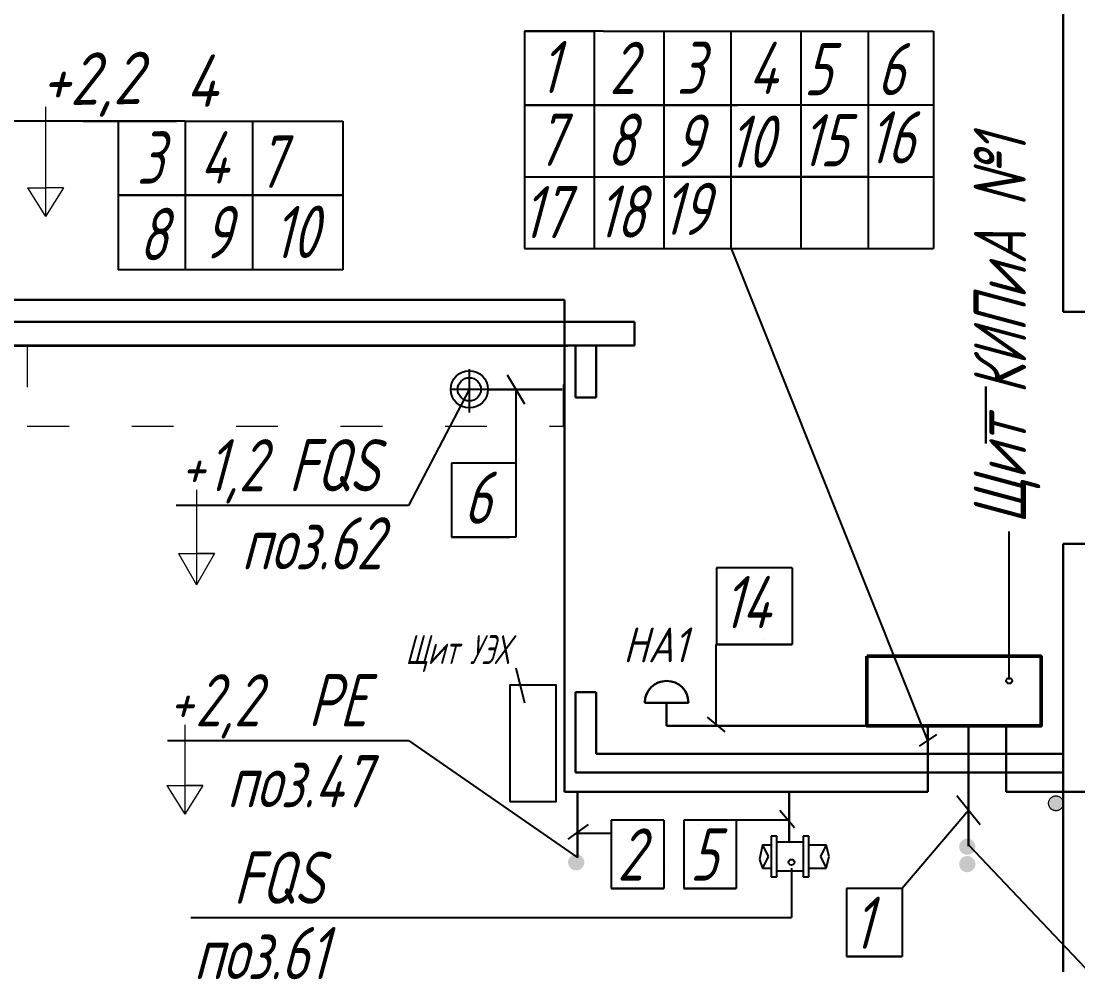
# Model space of a CAD drawing. Header units: millimetres. Extents: x 409 to 1826, y -2285 to 789.
# Drawn here: x 647.1 to 738.2, y 528.2 to 609.5 of the extents above; entities that cross this region are included whole.
import ezdxf

# ---------------------------------------------------------------- set-up
doc = ezdxf.new("R2010")
doc.units = ezdxf.units.MM
doc.linetypes.add('ACAD_ISO03W100', pattern=[30, 12, -18])
doc.linetypes.add('CENTER2', pattern=[28.575, 19.05, -3.175, 3.175, -3.175])
for name, color, linetype, lineweight in [('1-основная-050 ж', 2, 'Continuous', 50), ('5-штриховая-04', 3, 'ACAD_ISO03W100', 18), ('6-осевая-1', 1, 'CENTER2', 18), ('7-тонкая-текст.-02', 4, 'Continuous', 30), ('7-тонкая.текст-02', 4, 'Continuous', 30), ('_0', 7, 'Continuous', 0), ('АР_Стены наружные', 7, 'Continuous', 30)]:
    doc.layers.add(name, color=color, linetype=linetype, lineweight=lineweight)
doc.styles.add('GOST тип А', font='GOST_A.TTF', dxfattribs={"oblique": 15})
doc.styles.get("Standard").update_dxf_attribs({"font": 'GOST_A.TTF', "oblique": 15})

msp = doc.modelspace()

# ---------------------------------------------------------------- hatches: boundary and pattern name
for points in [[(729.346, 538.338, -1), (727.946, 538.338, -1)], [(695.658, 536.996, -1), (694.258, 536.996, -1)], [(729.346, 536.838, -1), (727.946, 536.838, -1)]]:
    msp.add_hatch(color=7).paths.add_polyline_path(points)
at = {"layer": '6-осевая-1', "ltscale": 0.5}
h = msp.add_hatch(color=7, dxfattribs=at)
h.dxf.hatch_style = 1
h.paths.add_polyline_path([(736.283, 542.714, 0.414214), (735.646, 542.077), (736.283, 542.077)])
h.paths.add_polyline_path([(736.283, 542.714), (736.283, 542.077), (736.921, 542.077, 0.414214)])
h.paths.add_polyline_path([(736.921, 542.077), (735.646, 542.077, 1)])

# ---------------------------------------------------------------- linework, layer by layer
for p, q in [((696.533, 608.606), (690.5, 608.606)), ((690.5, 608.606), (690.5, 589.898)), ((696.5, 608.606), (696.5, 589.898)), ((697.283, 608.606), (703.066, 608.606)), ((703.066, 608.606), (720.099, 608.606)), ((720.099, 608.606), (725.75, 608.606)), ((725.75, 608.606), (725.75, 589.898)), ((690.5, 602.223), (697.283, 602.223)), ((696.533, 602.223), (690.5, 602.223)), ((697.283, 602.223), (703.066, 602.223)), ((702.316, 602.223), (697.283, 602.223)), ((703.066, 602.223), (708.849, 602.223)), ((708.099, 602.223), (703.066, 602.223)), ((660.533, 600.856), (652.5, 600.856)), ((661.283, 600.856), (667.066, 600.856)), ((667.066, 600.856), (674.849, 600.856)), ((690.5, 596.061), (725.75, 596.061)), ((655.5, 594.473), (661.283, 594.473)), ((660.533, 594.473), (655.5, 594.473)), ((661.283, 594.473), (667.066, 594.473)), ((666.316, 594.473), (661.283, 594.473)), ((667.066, 594.473), (674.849, 594.473)), ((674.099, 594.473), (667.066, 594.473)), ((690.5, 589.898), (725.75, 589.898)), ((725.25, 547.5), (708.341, 589.898)), ((541.5, 581.5), (694.25, 581.5)), ((685.75, 579.5), (685.75, 575.75)), ((689, 579), (690.5, 576.5)), ((685.75, 577.75), (680.5, 567.75)), ((688, 577.75), (684.25, 577.75)), ((685.75, 577.75), (685.75, 577.75)), ((685.75, 577.75), (685.75, 577.75)), ((685.75, 577.75), (685.75, 577.75)), ((689.75, 577.75), (689.75, 571.383)), ((680.5, 567.75), (660.5, 567.75)), ((732.25, 552.75), (732.25, 565.5)), ((689.25, 565), (684.217, 565)), ((707, 555.75), (707, 548.75)), ((713.566, 555.75), (707.033, 555.75)), ((720, 554.75), (720, 548.75)), ((720, 554.75), (720, 548.75)), ((689.75, 553.75), (690.5, 550.75)), ((706.25, 549.5), (707.75, 548.25)), ((720, 548.75), (735, 548.75)), ((726, 548), (724.5, 547)), ((659.75, 547.5), (680.5, 547.5)), ((680.5, 547.5), (695.062, 537.407)), ((727.75, 542.75), (729.75, 540.25)), ((728.75, 539), (728.75, 542.25)), ((712.5, 541.5), (713.75, 540)), ((723, 534.75), (728.75, 541.5)), ((696, 540.25), (694.25, 539)), ((695.062, 539.5), (698, 539.5)), ((711.75, 539.25), (711.75, 535.75)), ((712.25, 539.25), (711.75, 539.25)), ((712.25, 535.75), (712.25, 539.25)), ((714.5, 539.25), (714.5, 535.75)), ((715, 539.25), (714.5, 539.25)), ((715, 535.75), (715, 539.25)), ((710.995, 538.5), (710.75, 537.25)), ((710.995, 538.5), (711.25, 538.5)), ((710.995, 538.5), (711.5, 537.5)), ((711.25, 538.5), (711.75, 538.5)), ((712.25, 538.75), (714.5, 538.75)), ((715, 538.5), (715.75, 538.5)), ((715.75, 538.5), (715.75, 538.5)), ((715.75, 538.5), (716.5, 538.5)), ((716.5, 538.5), (716, 537.5)), ((716.75, 537.5), (716.5, 538.5)), ((728.75, 538.5), (750.75, 515.25)), ((710.75, 537.25), (710.995, 536.5)), ((711.5, 537.5), (710.995, 536.5)), ((716, 537.5), (716.5, 536.5)), ((716.5, 536.5), (716.75, 537.5)), ((710.995, 536.5), (711.25, 536.5)), ((711.25, 536.5), (711.75, 536.5)), ((712.25, 536.25), (714.5, 536.25)), ((713.5, 536.5), (713.496, 534.75)), ((713.5, 536.5), (713.5, 532.25)), ((715, 536.5), (715.75, 536.5)), ((715.75, 536.5), (716.5, 536.5)), ((711.75, 535.75), (712.25, 535.75)), ((714.5, 535.75), (715, 535.75)), ((702.5, 534.75), (697.967, 534.75)), ((708.75, 534.75), (704.217, 534.75)), ((661.75, 532.25), (713.5, 532.25)), ((723.033, 528.867), (718.25, 528.867))]:
    msp.add_line(p, q)
at = {"ltscale": 0.8}
for p, q in [((690.5, 608.606), (690.5, 608.606)), ((690.5, 608.606), (696.533, 608.606)), ((696.533, 608.606), (690.5, 608.606)), ((690.5, 608.606), (696.533, 608.606)), ((690.5, 608.606), (696.533, 608.606)), ((697.283, 608.606), (690.5, 608.606)), ((690.5, 608.606), (690.5, 608.606)), ((690.5, 608.606), (690.5, 608.606)), ((690.5, 608.385), (690.5, 608.385)), ((696.533, 608.606), (696.533, 608.606)), ((696.533, 608.606), (696.533, 608.606)), ((696.533, 608.606), (696.533, 608.606)), ((696.533, 608.606), (696.533, 608.606)), ((696.533, 608.606), (696.533, 608.606)), ((696.533, 608.385), (696.533, 608.385)), ((702.5, 608.606), (702.5, 597.061)), ((702.5, 608.606), (702.5, 597.061)), ((702.5, 608.606), (702.5, 597.061)), ((708.283, 608.606), (708.283, 597.061)), ((708.283, 608.606), (708.283, 597.061)), ((714.316, 608.606), (714.316, 597.061)), ((714.316, 608.606), (714.316, 597.061)), ((714.316, 608.606), (714.316, 597.061)), ((720.099, 608.606), (720.099, 597.061)), ((700.75, 606.251), (700.75, 606.251)), ((706.533, 606.251), (706.533, 606.251)), ((690.5, 602.223), (690.5, 602.223)), ((690.5, 602.223), (696.533, 602.223)), ((696.533, 602.223), (690.5, 602.223)), ((690.5, 602.223), (696.533, 602.223)), ((690.5, 602.223), (696.533, 602.223)), ((696.533, 602.223), (690.5, 602.223)), ((690.5, 602.223), (690.5, 602.223)), ((690.5, 602.223), (690.5, 602.223)), ((697.283, 602.223), (690.5, 602.223)), ((690.5, 602.003), (690.5, 602.003)), ((690.5, 602.003), (690.5, 602.003)), ((690.5, 602.003), (690.5, 602.003)), ((690.5, 602.003), (690.5, 602.003)), ((690.5, 602.003), (690.5, 602.003)), ((690.5, 602.003), (690.5, 602.003)), ((690.5, 602.003), (690.5, 602.003)), ((690.5, 602.003), (690.5, 602.003)), ((690.5, 602.003), (690.5, 602.003)), ((690.5, 602.003), (690.5, 602.003)), ((696.533, 602.223), (696.533, 602.223)), ((696.533, 602.223), (696.533, 602.223)), ((696.533, 602.223), (696.533, 602.223)), ((696.533, 602.223), (696.533, 602.223)), ((696.533, 602.223), (696.533, 602.223)), ((696.533, 602.003), (696.533, 602.003)), ((696.533, 602.003), (696.533, 602.003)), ((696.533, 602.003), (696.533, 602.003)), ((696.533, 602.003), (696.533, 602.003)), ((697.283, 602.223), (697.283, 602.223)), ((697.283, 602.223), (702.316, 602.223)), ((702.316, 602.223), (697.283, 602.223)), ((697.283, 602.223), (702.316, 602.223)), ((697.283, 602.223), (702.316, 602.223)), ((702.316, 602.223), (697.283, 602.223)), ((697.283, 602.223), (697.283, 602.223)), ((697.283, 602.223), (697.283, 602.223)), ((703.066, 602.223), (697.283, 602.223)), ((697.283, 602.003), (697.283, 602.003)), ((697.283, 602.003), (697.283, 602.003)), ((697.283, 602.003), (697.283, 602.003)), ((697.283, 602.003), (697.283, 602.003)), ((697.283, 602.003), (697.283, 602.003)), ((697.283, 602.003), (697.283, 602.003)), ((697.283, 602.003), (697.283, 602.003)), ((697.283, 602.003), (697.283, 602.003)), ((697.283, 602.003), (697.283, 602.003)), ((697.283, 602.003), (697.283, 602.003)), ((697.283, 602.003), (697.283, 602.003)), ((697.283, 602.003), (697.283, 602.003)), ((702.316, 602.223), (702.316, 602.223)), ((702.316, 602.223), (702.316, 602.223)), ((702.316, 602.223), (702.316, 602.223)), ((702.316, 602.223), (702.316, 602.223)), ((702.316, 602.223), (702.316, 602.223)), ((702.316, 602.003), (702.316, 602.003)), ((702.316, 602.003), (702.316, 602.003)), ((702.316, 602.003), (702.316, 602.003)), ((702.316, 602.003), (702.316, 602.003)), ((703.066, 602.223), (703.066, 602.223)), ((703.066, 602.223), (708.099, 602.223)), ((708.099, 602.223), (703.066, 602.223)), ((703.066, 602.223), (708.099, 602.223)), ((703.066, 602.223), (708.099, 602.223)), ((708.099, 602.223), (703.066, 602.223)), ((703.066, 602.223), (703.066, 602.223)), ((703.066, 602.223), (703.066, 602.223)), ((725.75, 602.223), (703.066, 602.223)), ((703.066, 602.003), (703.066, 602.003)), ((703.066, 602.003), (703.066, 602.003)), ((703.066, 602.003), (703.066, 602.003)), ((703.066, 602.003), (703.066, 602.003)), ((703.066, 602.003), (703.066, 602.003)), ((703.066, 602.003), (703.066, 602.003)), ((703.066, 602.003), (703.066, 602.003)), ((703.066, 602.003), (703.066, 602.003)), ((703.066, 602.003), (703.066, 602.003)), ((703.066, 602.003), (703.066, 602.003)), ((703.066, 602.003), (703.066, 602.003)), ((703.066, 602.003), (703.066, 602.003)), ((703.066, 602.003), (703.066, 602.003)), ((703.066, 602.003), (703.066, 602.003)), ((708.099, 602.223), (708.099, 602.223)), ((708.099, 602.223), (708.099, 602.223)), ((708.099, 602.223), (708.099, 602.223)), ((708.099, 602.223), (708.099, 602.223)), ((708.099, 602.223), (708.099, 602.223)), ((708.099, 602.003), (708.099, 602.003)), ((708.099, 602.003), (708.099, 602.003)), ((708.099, 602.003), (708.099, 602.003)), ((708.099, 602.003), (708.099, 602.003)), ((708.849, 602.003), (708.849, 602.003)), ((708.849, 602.003), (708.849, 602.003)), ((661.283, 600.856), (646.207, 600.856)), ((652.5, 600.856), (660.533, 600.856)), ((660.533, 600.856), (652.5, 600.856)), ((652.5, 600.856), (660.533, 600.856)), ((652.5, 600.856), (660.533, 600.856)), ((655.5, 600.856), (655.5, 588.061)), ((655.5, 600.856), (655.5, 588.061)), ((655.5, 600.856), (655.5, 600.856)), ((655.5, 600.856), (655.5, 588.061)), ((655.5, 600.856), (655.5, 600.856)), ((655.5, 600.856), (655.5, 600.856)), ((660.533, 600.856), (660.533, 600.856)), ((660.533, 600.856), (660.533, 600.856)), ((660.533, 600.856), (660.533, 600.856)), ((660.533, 600.856), (660.533, 600.856)), ((660.533, 600.856), (660.533, 600.856)), ((661.283, 600.856), (661.283, 588.061)), ((661.283, 600.856), (661.283, 588.061)), ((667.066, 600.856), (667.066, 588.061)), ((667.066, 600.856), (667.066, 588.061)), ((667.066, 600.856), (667.066, 588.061)), ((674.849, 600.856), (674.849, 588.061)), ((655.5, 600.635), (655.5, 600.635)), ((660.533, 600.635), (660.533, 600.635)), ((664.75, 598.501), (664.75, 598.501)), ((670.533, 598.501), (670.533, 598.501)), ((702.5, 597.061), (702.5, 591.678)), ((702.5, 597.061), (702.5, 591.678)), ((702.5, 597.061), (702.5, 589.898)), ((708.283, 597.061), (708.283, 591.678)), ((708.283, 597.061), (708.283, 591.678)), ((708.283, 597.061), (708.283, 591.678)), ((708.283, 597.061), (708.283, 589.898)), ((714.316, 597.061), (714.316, 589.898)), ((714.316, 597.061), (714.316, 589.898)), ((714.316, 597.061), (714.316, 589.898)), ((714.316, 597.061), (714.316, 589.898)), ((714.316, 597.061), (714.316, 589.898)), ((720.099, 597.061), (720.099, 589.898)), ((708.283, 596.061), (702.5, 596.061)), ((714.316, 596.061), (708.283, 596.061)), ((720.099, 596.061), (714.316, 596.061)), ((655.5, 594.473), (655.5, 594.473)), ((655.5, 594.473), (660.533, 594.473)), ((660.533, 594.473), (655.5, 594.473)), ((655.5, 594.473), (660.533, 594.473)), ((655.5, 594.473), (660.533, 594.473)), ((660.533, 594.473), (655.5, 594.473)), ((655.5, 594.473), (655.5, 594.473)), ((655.5, 594.473), (655.5, 594.473)), ((661.283, 594.473), (655.5, 594.473)), ((660.533, 594.473), (660.533, 594.473)), ((660.533, 594.473), (660.533, 594.473)), ((660.533, 594.473), (660.533, 594.473)), ((660.533, 594.473), (660.533, 594.473)), ((660.533, 594.473), (660.533, 594.473)), ((661.283, 594.473), (661.283, 594.473)), ((661.283, 594.473), (666.316, 594.473)), ((666.316, 594.473), (661.283, 594.473)), ((661.283, 594.473), (666.316, 594.473)), ((661.283, 594.473), (666.316, 594.473)), ((666.316, 594.473), (661.283, 594.473)), ((661.283, 594.473), (661.283, 594.473)), ((661.283, 594.473), (661.283, 594.473)), ((667.066, 594.473), (661.283, 594.473)), ((666.316, 594.473), (666.316, 594.473)), ((666.316, 594.473), (666.316, 594.473)), ((666.316, 594.473), (666.316, 594.473)), ((666.316, 594.473), (666.316, 594.473)), ((666.316, 594.473), (666.316, 594.473)), ((667.066, 594.473), (667.066, 594.473)), ((667.066, 594.473), (674.099, 594.473)), ((674.099, 594.473), (667.066, 594.473)), ((667.066, 594.473), (674.099, 594.473)), ((667.066, 594.473), (674.099, 594.473)), ((674.099, 594.473), (667.066, 594.473)), ((667.066, 594.473), (667.066, 594.473)), ((667.066, 594.473), (667.066, 594.473)), ((674.849, 594.473), (667.066, 594.473)), ((674.099, 594.473), (674.099, 594.473)), ((674.099, 594.473), (674.099, 594.473)), ((674.099, 594.473), (674.099, 594.473)), ((674.099, 594.473), (674.099, 594.473)), ((674.099, 594.473), (674.099, 594.473)), ((655.5, 594.253), (655.5, 594.253)), ((655.5, 594.253), (655.5, 594.253)), ((655.5, 594.253), (655.5, 594.253)), ((655.5, 594.253), (655.5, 594.253)), ((655.5, 594.253), (655.5, 594.253)), ((655.5, 594.253), (655.5, 594.253)), ((655.5, 594.253), (655.5, 594.253)), ((655.5, 594.253), (655.5, 594.253)), ((655.5, 594.253), (655.5, 594.253)), ((655.5, 594.253), (655.5, 594.253)), ((660.533, 594.253), (660.533, 594.253)), ((660.533, 594.253), (660.533, 594.253)), ((660.533, 594.253), (660.533, 594.253)), ((660.533, 594.253), (660.533, 594.253)), ((661.283, 594.253), (661.283, 594.253)), ((661.283, 594.253), (661.283, 594.253)), ((661.283, 594.253), (661.283, 594.253)), ((661.283, 594.253), (661.283, 594.253)), ((661.283, 594.253), (661.283, 594.253)), ((661.283, 594.253), (661.283, 594.253)), ((661.283, 594.253), (661.283, 594.253)), ((661.283, 594.253), (661.283, 594.253)), ((661.283, 594.253), (661.283, 594.253)), ((661.283, 594.253), (661.283, 594.253)), ((661.283, 594.253), (661.283, 594.253)), ((661.283, 594.253), (661.283, 594.253)), ((666.316, 594.253), (666.316, 594.253)), ((666.316, 594.253), (666.316, 594.253)), ((666.316, 594.253), (666.316, 594.253)), ((666.316, 594.253), (666.316, 594.253)), ((667.066, 594.253), (667.066, 594.253)), ((667.066, 594.253), (667.066, 594.253)), ((667.066, 594.253), (667.066, 594.253)), ((667.066, 594.253), (667.066, 594.253)), ((667.066, 594.253), (667.066, 594.253)), ((667.066, 594.253), (667.066, 594.253)), ((667.066, 594.253), (667.066, 594.253)), ((667.066, 594.253), (667.066, 594.253)), ((667.066, 594.253), (667.066, 594.253)), ((667.066, 594.253), (667.066, 594.253)), ((667.066, 594.253), (667.066, 594.253)), ((667.066, 594.253), (667.066, 594.253)), ((667.066, 594.253), (667.066, 594.253)), ((667.066, 594.253), (667.066, 594.253)), ((674.099, 594.253), (674.099, 594.253)), ((674.099, 594.253), (674.099, 594.253)), ((674.099, 594.253), (674.099, 594.253)), ((674.099, 594.253), (674.099, 594.253)), ((674.849, 594.253), (674.849, 594.253)), ((674.849, 594.253), (674.849, 594.253)), ((661.283, 588.061), (655.5, 588.061)), ((667.066, 588.061), (661.283, 588.061)), ((674.849, 588.061), (667.066, 588.061)), ((684.217, 571.383), (684.217, 565)), ((684.217, 571.383), (684.217, 565)), ((684.217, 571.383), (684.217, 565)), ((684.217, 571.383), (684.217, 565)), ((689.75, 571.383), (684.217, 571.383)), ((689.75, 571.383), (689.75, 565)), ((689.89, 565.429), (689.89, 565.429)), ((689.89, 565.429), (689.89, 565.429)), ((684.217, 565), (684.217, 565)), ((684.217, 565), (684.217, 565)), ((684.217, 565), (689.25, 565)), ((689.25, 565), (684.217, 565)), ((684.217, 565), (684.217, 565)), ((684.217, 565), (689.25, 565)), ((684.217, 565), (689.25, 565)), ((689.25, 565), (684.217, 565)), ((684.217, 565), (684.217, 565)), ((684.217, 565), (684.217, 565)), ((684.217, 565), (684.217, 565)), ((684.217, 565), (684.217, 565)), ((684.217, 565), (684.217, 565)), ((684.217, 565), (689.25, 565)), ((689.25, 565), (684.217, 565)), ((684.217, 565), (689.25, 565)), ((684.217, 565), (689.25, 565)), ((689.75, 565), (684.217, 565)), ((684.217, 565), (684.217, 565)), ((684.217, 565), (684.217, 565)), ((684.217, 564.78), (684.217, 564.78)), ((689.75, 565), (689.75, 565)), ((689.75, 565), (689.75, 565)), ((694, 563), (694, 563)), ((694, 563), (694, 563)), ((694, 563), (694, 563)), ((694, 563), (694, 563)), ((707.033, 562.383), (707.033, 555.75)), ((707.033, 562.383), (707.033, 555.75)), ((707.033, 562.383), (707.033, 555.75)), ((707.033, 562.383), (707.033, 555.75)), ((713.566, 562.383), (707.033, 562.383)), ((713.566, 562.383), (713.566, 555.75)), ((707.033, 555.75), (707.033, 555.75)), ((707.033, 555.75), (707.033, 555.75)), ((707.033, 555.75), (713.566, 555.75)), ((713.566, 555.75), (707.033, 555.75)), ((707.033, 555.75), (707.033, 555.75)), ((707.033, 555.75), (713.566, 555.75)), ((707.033, 555.75), (713.566, 555.75)), ((713.566, 555.75), (707.033, 555.75)), ((707.033, 555.75), (707.033, 555.75)), ((707.033, 555.75), (707.033, 555.75)), ((707.033, 555.75), (707.033, 555.75)), ((707.033, 555.75), (707.033, 555.75)), ((707.033, 555.75), (707.033, 555.75)), ((707.033, 555.75), (713.566, 555.75)), ((713.566, 555.75), (707.033, 555.75)), ((707.033, 555.75), (713.566, 555.75)), ((707.033, 555.75), (713.566, 555.75)), ((713.566, 555.75), (707.033, 555.75)), ((707.033, 555.75), (707.033, 555.75)), ((707.033, 555.75), (707.033, 555.75)), ((707.033, 555.53), (707.033, 555.53)), ((711.207, 556.179), (711.207, 556.179)), ((711.207, 556.179), (711.207, 556.179)), ((712.066, 555.75), (712.066, 555.75)), ((712.066, 555.75), (712.066, 555.75)), ((712.066, 555.75), (712.066, 555.75)), ((712.066, 555.75), (712.066, 555.75)), ((713.566, 555.75), (713.566, 555.75)), ((713.566, 555.75), (713.566, 555.75)), ((697.967, 540.633), (697.967, 534.75)), ((697.967, 540.633), (697.967, 534.75)), ((697.967, 540.633), (697.967, 534.75)), ((697.967, 540.633), (697.967, 534.75)), ((702.5, 540.633), (697.967, 540.633)), ((702.5, 540.633), (702.5, 534.75)), ((704.217, 540.633), (704.217, 534.75)), ((704.217, 540.633), (704.217, 534.75)), ((704.217, 540.633), (704.217, 534.75)), ((704.217, 540.633), (704.217, 534.75)), ((713.312, 540.633), (704.217, 540.633)), ((705.5, 540.25), (705.5, 540.25)), ((705.5, 540.25), (705.5, 540.25)), ((705.5, 540.25), (705.5, 540.25)), ((705.5, 540.25), (705.5, 540.25)), ((708.75, 540.633), (708.75, 534.75)), ((702.64, 536.429), (702.64, 536.429)), ((702.64, 536.429), (702.64, 536.429)), ((708.89, 536.429), (708.89, 536.429)), ((708.89, 536.429), (708.89, 536.429)), ((697.967, 534.75), (697.967, 534.75)), ((697.967, 534.75), (697.967, 534.75)), ((697.967, 534.75), (702.5, 534.75)), ((702.5, 534.75), (697.967, 534.75)), ((697.967, 534.75), (697.967, 534.75)), ((697.967, 534.75), (702.5, 534.75)), ((697.967, 534.75), (702.5, 534.75)), ((702.5, 534.75), (697.967, 534.75)), ((697.967, 534.75), (697.967, 534.75)), ((697.967, 534.75), (697.967, 534.75)), ((697.967, 534.75), (697.967, 534.75)), ((697.967, 534.75), (697.967, 534.75)), ((697.967, 534.75), (697.967, 534.75)), ((697.967, 534.75), (702.5, 534.75)), ((702.5, 534.75), (697.967, 534.75)), ((697.967, 534.75), (702.5, 534.75)), ((697.967, 534.75), (702.5, 534.75)), ((702.5, 534.75), (697.967, 534.75)), ((697.967, 534.75), (697.967, 534.75)), ((697.967, 534.75), (697.967, 534.75)), ((702.5, 534.75), (702.5, 534.75)), ((702.5, 534.75), (702.5, 534.75)), ((704.217, 534.75), (704.217, 534.75)), ((704.217, 534.75), (704.217, 534.75)), ((704.217, 534.75), (708.75, 534.75)), ((708.75, 534.75), (704.217, 534.75)), ((704.217, 534.75), (704.217, 534.75)), ((704.217, 534.75), (708.75, 534.75)), ((704.217, 534.75), (708.75, 534.75)), ((708.75, 534.75), (704.217, 534.75)), ((704.217, 534.75), (704.217, 534.75)), ((704.217, 534.75), (704.217, 534.75)), ((704.217, 534.75), (704.217, 534.75)), ((704.217, 534.75), (704.217, 534.75)), ((704.217, 534.75), (704.217, 534.75)), ((704.217, 534.75), (708.75, 534.75)), ((708.75, 534.75), (704.217, 534.75)), ((704.217, 534.75), (708.75, 534.75)), ((704.217, 534.75), (708.75, 534.75)), ((708.75, 534.75), (704.217, 534.75)), ((704.217, 534.75), (704.217, 534.75)), ((704.217, 534.75), (704.217, 534.75)), ((704.217, 534.53), (704.217, 534.53)), ((708.75, 534.75), (708.75, 534.75)), ((708.75, 534.75), (708.75, 534.75)), ((709.25, 534.75), (709.25, 534.75)), ((709.25, 534.75), (709.25, 534.75)), ((709.25, 534.75), (709.25, 534.75)), ((709.25, 534.75), (709.25, 534.75)), ((718.25, 534.75), (718.25, 528.867)), ((718.25, 534.75), (718.25, 528.867)), ((718.25, 534.75), (718.25, 528.867)), ((718.25, 534.75), (718.25, 528.867)), ((723.033, 534.75), (718.25, 534.75)), ((723.033, 534.75), (723.033, 528.867)), ((718.25, 528.867), (723.033, 528.867)), ((723.033, 528.867), (718.25, 528.867)), ((718.25, 528.867), (723.033, 528.867)), ((718.25, 528.867), (723.033, 528.867)), ((723.033, 528.867), (718.25, 528.867)), ((718.25, 528.867), (723.033, 528.867)), ((723.033, 528.867), (718.25, 528.867)), ((718.25, 528.867), (723.033, 528.867)), ((718.25, 528.867), (723.033, 528.867)), ((723.033, 528.867), (718.25, 528.867))]:
    msp.add_line(p, q, dxfattribs=at)
at = {"lineweight": 30}
for p, q in [((687.351, 577.75), (693.75, 577.75)), ((700.875, 550.75), (704.625, 550.75)), ((702.75, 548.75), (702.75, 550.75)), ((720, 548.75), (702.75, 548.75)), ((695.062, 537.407), (695.062, 543.071)), ((713.312, 538.75), (713.312, 543.071))]:
    msp.add_line(p, q, dxfattribs=at)
for centre, radius in [((685.75, 577.75), 1.601), ((685.75, 577.75), 1.601), ((685.75, 577.75), 1), ((732.25, 552.645), 0.25), ((713.5, 537), 0.25)]:
    msp.add_circle(centre, radius)
msp.add_arc((702.75, 550.75), 1.875, 0, 180, dxfattribs=at)
at = {"layer": '1-основная-050 ж', "color": 7, "lineweight": 30, "ltscale": 0.5}
for p, q in [((693.942, 585.467), (542.981, 585.467)), ((693.942, 585.467), (693.942, 543.071)), ((693.942, 543.071), (725.246, 543.071)), ((731.996, 543.071), (749.25, 543.071))]:
    msp.add_line(p, q, dxfattribs=at)
at = {"layer": '1-основная-050 ж', "color": 7, "lineweight": 30, "ltscale": 2}
for p, q in [((730.246, 578), (730.246, 573.071)), ((725.246, 548.75), (725.246, 543.071)), ((728.746, 548.75), (728.746, 543.821)), ((731.996, 548.75), (731.996, 543.071)), ((728.746, 543.821), (728.746, 538.392))]:
    msp.add_line(p, q, dxfattribs=at)
at = {"layer": '1-основная-050 ж', "color": 7, "ltscale": 0.1}
msp.add_lwpolyline([(720, 554.75), (720, 548.75), (735, 548.75), (735, 554.75)], close=True, dxfattribs=at)
at = {"layer": '1-основная-050 ж', "color": 7, "lineweight": 25, "ltscale": 0.1}
msp.add_lwpolyline([(689.228, 542.248), (693.228, 542.248), (693.228, 552.248), (689.228, 552.248)], close=True, dxfattribs=at)
at = {"layer": '5-штриховая-04', "color": 7, "ltscale": 0.3}
msp.add_lwpolyline([(693.861, 581.524), (647.669, 581.524), (647.669, 574.581), (693.861, 574.581)], close=True, dxfattribs=at)
at = {"layer": '6-осевая-1', "color": 7, "ltscale": 0.5}
msp.add_circle((736.283, 542.077), 0.637, dxfattribs=at)
at = {"layer": '_0', "ltscale": 0.8}
for p, q in [((649.25, 602.093), (649.25, 595.101)), ((647.703, 595.101), (649.25, 595.101)), ((647.703, 595.101), (649.25, 592.657)), ((650.797, 595.101), (649.25, 595.101)), ((649.25, 595.101), (649.25, 592.657)), ((650.797, 595.101), (649.25, 592.657)), ((650.797, 595.101), (649.25, 595.101)), ((649.25, 595.101), (649.25, 592.657)), ((650.797, 595.101), (649.25, 592.657)), ((662.25, 569.093), (662.25, 563.601)), ((660.703, 563.601), (662.25, 563.601)), ((660.703, 563.601), (662.25, 560.907)), ((662.25, 563.601), (663.797, 563.601)), ((663.797, 563.601), (662.25, 563.601)), ((662.25, 563.601), (662.25, 560.907)), ((663.797, 563.601), (662.25, 560.907)), ((661.25, 548.843), (661.25, 543.601)), ((659.703, 543.601), (661.25, 543.601)), ((659.703, 543.601), (661.25, 541.157)), ((661.25, 543.601), (662.797, 543.601)), ((662.797, 543.601), (661.25, 543.601)), ((661.25, 543.601), (661.25, 541.157)), ((662.797, 543.601), (661.25, 541.157))]:
    msp.add_line(p, q, dxfattribs=at)
at = {"layer": 'АР_Стены наружные', "color": 7, "ltscale": 1000}
for p, q in [((736.895, 584.426), (736.895, 734.721)), ((736.895, 584.426), (744.495, 584.426)), ((699.995, 583.558), (541.895, 583.558)), ((699.995, 583.558), (699.995, 581.521)), ((699.995, 581.521), (540.308, 581.531)), ((694.895, 581.521), (694.895, 577.057)), ((696.68, 581.521), (696.68, 577.057)), ((696.68, 577.057), (694.895, 577.057)), ((736.895, 242.732), (736.895, 564.426)), ((736.895, 564.426), (744.495, 564.426)), ((694.895, 551.666), (694.895, 544.721)), ((696.68, 551.666), (694.895, 551.666)), ((696.68, 551.666), (696.68, 546.348)), ((696.68, 546.348), (736.895, 546.348)), ((694.895, 544.721), (736.895, 544.721))]:
    msp.add_line(p, q, dxfattribs=at)

# ---------------------------------------------------------------- texts
at = {"layer": '7-тонкая-текст.-02', "color": 7, "ltscale": 0.5, "style": 'GOST тип А', "oblique": 15, "width": 0.9}
msp.add_text('Щит КИПиА №1', height=4.5, rotation=90, dxfattribs=at).set_placement((733.707, 566.148))
at = {"layer": '7-тонкая.текст-02', "color": 7, "oblique": 15}
for s, height, width, p in [('1', 4.5, 0.9, (691.786, 603.274)), ('2', 4.5, 0.9, (697.819, 603.199)), ('3', 4.5, 0.9, (703.602, 603.199)), ('4', 4.5, 0.9, (709.786, 603.199)), ('5', 4.5, 0.9, (714.569, 603.096)), ('6', 4.5, 0.9, (720.852, 603.096)), ('16', 4.5, 0.9, (720.102, 597.213)), ('7', 4.5, 0.9, (691.536, 597.009)), ('8', 4.5, 0.9, (697.536, 597.009)), ('9', 4.5, 0.9, (703.352, 596.936)), ('10', 4.5, 0.9, (708.036, 596.846)), ('15', 4.5, 0.9, (714.319, 596.963)), ('18', 4.5, 0.9, (696.753, 590.817)), ('19', 4.5, 0.9, (702.352, 591.051)), ('17', 4.5, 0.9, (690.286, 590.771)), ('1,2 FQS ', 4.5, 0.9, (663.13, 568.961)), ('6', 4.5, 0.9, (685.253, 566.168)), (' поз.62', 4.5, 0.9, (664.036, 562.23)), ('14', 4.5, 0.9, (707.569, 557.168)), ('Щит УЭХ', 2.5, 0.8, (680.258, 554.075)), ('2,2  РЕ ', 4.5, 0.9, (662.13, 548.711)), (' поз.47', 4.5, 0.9, (662.786, 541.73)), ('2', 4.5, 0.9, (698.503, 535.418)), ('5', 4.5, 0.9, (704.753, 535.418)), ('FQS', 4.5, 0.9, (665.431, 533.42)), ('1', 4.5, 0.9, (718.786, 529.535)), (' поз.61', 4.5, 0.9, (659.931, 526.92))]:
    msp.add_text(s, height=height, dxfattribs=dict(at, width=width)).set_placement(p)
for s, p in [('+2,2', (648.88, 602.211)), (' 4 ', (659.014, 602.024))]:
    msp.add_text(s, height=4.5, rotation=0.9, dxfattribs=at).set_placement(p)
at = {"layer": '7-тонкая.текст-02', "color": 7, "oblique": 15, "width": 0.9}
for s, p in [('3', (657.102, 595.449)), ('4', (662.536, 595.449)), ('7', (667.536, 595.096)), ('9', (662.852, 589.024)), ('10', (668.852, 589.024)), ('8', (657.286, 588.846))]:
    msp.add_text(s, height=4.5, rotation=0.9, dxfattribs=at).set_placement(p)
at = {"layer": '7-тонкая.текст-02', "color": 7, "oblique": 15}
for s, height, p in [('+', 3.75, (660.88, 569.211)), ('НА1', 3, (699.003, 554.23)), ('+', 3.75, (659.88, 548.961))]:
    msp.add_text(s, height=height, dxfattribs=at).set_placement(p)

doc.saveas('drawing.dxf')
